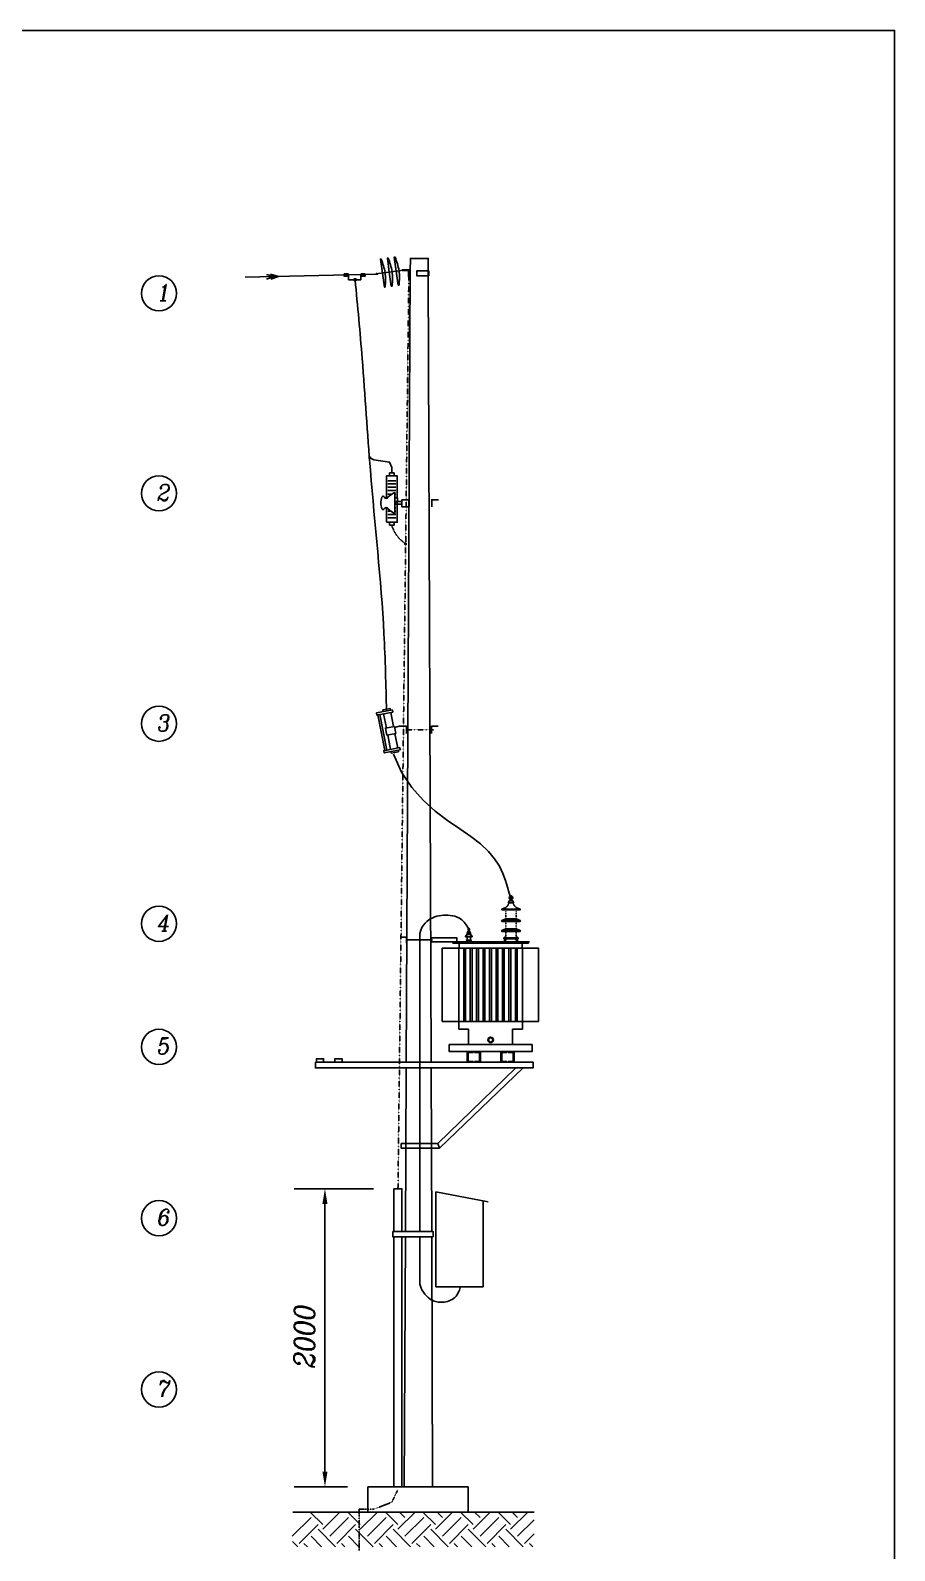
# Model space of a CAD drawing. Header units: inches. Extents: x -246336 to 136055, y -106871 to 69513.
# Drawn here: x -121886 to -116599, y -63127 to -53832 of the extents above; entities that cross this region are included whole.
import ezdxf

# ---------------------------------------------------------------- set-up
doc = ezdxf.new("R2010")
doc.units = ezdxf.units.IN
doc.header["$MEASUREMENT"] = 0
doc.linetypes.add('DASHDOTX2', pattern=[2, 1, -0.5, 0, -0.5])
doc.layers.add('XA-TT1', color=7, linetype='Continuous')
doc.styles.add('COM2', font='complex.shx', dxfattribs={"width": 0.9, "oblique": 10, "height": 2})

msp = doc.modelspace()

# ---------------------------------------------------------------- linework, layer by layer
at = {"color": 7, "linetype": 'Continuous'}
msp.add_line((-119589.403, -55295.24), (-119770.708, -55320.425), dxfattribs=at)
at = {"color": 14}
for p, q in [((-119001.825, -59204.247), (-118976.874, -59193.879)), ((-118889.325, -59204.247), (-119001.825, -59204.247)), ((-118889.325, -59209.872), (-119001.825, -59209.872)), ((-118960.637, -59167.136), (-118930.513, -59167.136)), ((-118889.325, -59204.247), (-118914.276, -59193.879)), ((-119001.825, -59274.739), (-118976.874, -59264.37)), ((-118889.325, -59274.739), (-119001.825, -59274.739)), ((-118889.325, -59280.364), (-119001.825, -59280.364)), ((-118976.874, -59264.37), (-118914.276, -59264.37)), ((-118889.325, -59274.739), (-118914.276, -59264.37)), ((-119223.206, -59371.431), (-119213.226, -59358.667)), ((-119223.206, -59371.431), (-119183.831, -59371.431)), ((-119223.206, -59373.681), (-119183.831, -59373.681)), ((-119213.226, -59347.866), (-119209.544, -59343.304)), ((-119213.226, -59358.667), (-119213.226, -59347.866)), ((-119213.226, -59347.866), (-119193.812, -59347.866)), ((-119193.812, -59358.667), (-119213.226, -59358.667)), ((-119213.226, -59394.296), (-119213.226, -59373.681)), ((-119197.494, -59343.304), (-119209.544, -59343.304)), ((-119193.812, -59347.866), (-119197.494, -59343.304)), ((-119193.812, -59358.667), (-119193.812, -59347.866)), ((-119183.831, -59371.431), (-119193.812, -59358.667)), ((-119193.812, -59394.296), (-119193.812, -59373.681)), ((-119001.825, -59336.315), (-118976.874, -59325.946)), ((-118889.325, -59336.315), (-119001.825, -59336.315)), ((-118889.325, -59341.94), (-119001.825, -59341.94)), ((-118986.977, -59379.817), (-118980.226, -59379.817)), ((-118986.977, -59385.442), (-118980.226, -59385.442)), ((-118986.203, -59377.6), (-118981, -59377.6)), ((-118986.203, -59387.659), (-118981, -59387.659)), ((-118980.226, -59377.928), (-118981, -59377.6)), ((-118980.226, -59387.331), (-118981, -59387.659)), ((-118980.226, -59379.817), (-118980.226, -59377.928)), ((-118980.226, -59385.442), (-118980.226, -59387.331)), ((-118976.874, -59325.946), (-118914.276, -59325.946)), ((-118889.325, -59336.315), (-118914.276, -59325.946)), ((-118910.924, -59377.928), (-118910.15, -59377.6)), ((-118910.924, -59379.817), (-118910.924, -59377.928)), ((-118904.172, -59379.817), (-118910.924, -59379.817)), ((-118910.924, -59385.442), (-118910.924, -59387.331)), ((-118904.172, -59385.442), (-118910.924, -59385.442)), ((-118910.924, -59387.331), (-118910.15, -59387.659))]:
    msp.add_line(p, q, dxfattribs=at)
at = {"color": 14, "linetype": 'DASHDOTX2', "ltscale": 5}
for p, q in [((-118976.874, -59264.37), (-118976.874, -59209.872)), ((-118914.276, -59264.37), (-118914.276, -59209.872)), ((-118976.874, -59325.946), (-118976.874, -59280.364)), ((-118914.276, -59325.946), (-118914.276, -59280.364)), ((-118976.874, -59379.817), (-118976.874, -59341.94)), ((-118976.874, -59403.948), (-118976.874, -59385.442)), ((-118914.276, -59379.817), (-118914.276, -59341.94)), ((-118914.276, -59403.948), (-118914.276, -59385.442))]:
    msp.add_line(p, q, dxfattribs=at)
at = {"color": 2}
for p, q in [((-118956.795, -59133.204), (-118956.795, -59137.323)), ((-118934.355, -59133.204), (-118956.795, -59133.204)), ((-118934.355, -59137.323), (-118956.795, -59137.323)), ((-118934.355, -59154.625), (-118956.795, -59154.625)), ((-118954.014, -59128.482), (-118952.08, -59127.661)), ((-118954.014, -59133.204), (-118954.014, -59128.482)), ((-118954.014, -59142.045), (-118954.014, -59137.323)), ((-118954.014, -59142.045), (-118952.08, -59142.867)), ((-118954.014, -59149.902), (-118952.08, -59149.081)), ((-118954.014, -59154.625), (-118954.014, -59149.902)), ((-118939.07, -59127.661), (-118952.08, -59127.661)), ((-118939.07, -59142.867), (-118952.08, -59142.867)), ((-118939.07, -59149.081), (-118952.08, -59149.081)), ((-118949.795, -59124.6), (-118948.985, -59123.789)), ((-118949.792, -59127.661), (-118949.792, -59124.6)), ((-118941.354, -59124.6), (-118949.792, -59124.6)), ((-118949.792, -59133.204), (-118949.792, -59128.482)), ((-118949.792, -59133.204), (-118949.792, -59128.482)), ((-118949.792, -59137.323), (-118949.792, -59142.045)), ((-118949.792, -59142.045), (-118949.792, -59137.323)), ((-118949.792, -59149.081), (-118949.792, -59142.867)), ((-118949.792, -59154.625), (-118949.792, -59149.902)), ((-118942.165, -59123.789), (-118948.985, -59123.789)), ((-118948.985, -59123.789), (-118948.985, -59127.661)), ((-118941.354, -59124.6), (-118942.165, -59123.789)), ((-118942.165, -59123.789), (-118942.165, -59127.661)), ((-118941.354, -59127.661), (-118941.354, -59124.6)), ((-118941.354, -59133.204), (-118941.354, -59128.482)), ((-118941.354, -59133.204), (-118941.354, -59128.482)), ((-118941.354, -59142.045), (-118941.354, -59137.323)), ((-118941.354, -59137.323), (-118941.354, -59142.045)), ((-118941.354, -59149.081), (-118941.354, -59142.867)), ((-118941.354, -59154.625), (-118941.354, -59149.902)), ((-118937.136, -59128.482), (-118939.07, -59127.661)), ((-118937.136, -59142.045), (-118939.07, -59142.867)), ((-118937.136, -59149.902), (-118939.07, -59149.081)), ((-118937.136, -59133.204), (-118937.136, -59128.482)), ((-118937.136, -59142.045), (-118937.136, -59137.323)), ((-118937.136, -59154.625), (-118937.136, -59149.902)), ((-118934.355, -59133.204), (-118934.355, -59137.323)), ((-119208.007, -59327.811), (-119208.007, -59329.458)), ((-119208.007, -59327.811), (-119199.031, -59327.811)), ((-119208.007, -59329.458), (-119199.031, -59329.458)), ((-119208.007, -59338.3), (-119199.031, -59338.3)), ((-119206.895, -59325.922), (-119206.121, -59325.593)), ((-119206.895, -59327.811), (-119206.895, -59325.922)), ((-119206.895, -59331.347), (-119206.895, -59329.458)), ((-119206.895, -59331.347), (-119206.121, -59331.676)), ((-119206.895, -59336.411), (-119206.121, -59336.082)), ((-119206.895, -59338.3), (-119206.895, -59336.411)), ((-119206.121, -59325.593), (-119200.917, -59325.593)), ((-119206.121, -59331.676), (-119200.917, -59331.676)), ((-119206.121, -59336.082), (-119200.917, -59336.082)), ((-119205.207, -59324.369), (-119204.883, -59324.045)), ((-119205.207, -59325.593), (-119205.207, -59324.369)), ((-119205.207, -59324.369), (-119201.832, -59324.369)), ((-119205.207, -59327.811), (-119205.207, -59325.922)), ((-119205.207, -59327.811), (-119205.207, -59325.922)), ((-119205.207, -59331.347), (-119205.207, -59329.458)), ((-119205.207, -59329.458), (-119205.207, -59331.347)), ((-119205.207, -59336.082), (-119205.207, -59331.676)), ((-119205.207, -59338.3), (-119205.207, -59336.411)), ((-119204.883, -59324.045), (-119204.883, -59325.593)), ((-119204.883, -59324.045), (-119202.155, -59324.045)), ((-119202.155, -59324.045), (-119202.155, -59325.593)), ((-119201.831, -59324.369), (-119202.155, -59324.045)), ((-119201.832, -59325.593), (-119201.832, -59324.369)), ((-119201.832, -59327.811), (-119201.832, -59325.922)), ((-119201.832, -59327.811), (-119201.832, -59325.922)), ((-119201.832, -59331.347), (-119201.832, -59329.458)), ((-119201.832, -59329.458), (-119201.832, -59331.347)), ((-119201.832, -59336.082), (-119201.832, -59331.676)), ((-119201.832, -59338.3), (-119201.832, -59336.411)), ((-119200.143, -59325.922), (-119200.917, -59325.593)), ((-119200.143, -59331.347), (-119200.917, -59331.676)), ((-119200.143, -59336.411), (-119200.917, -59336.082)), ((-119200.143, -59327.811), (-119200.143, -59325.922)), ((-119200.143, -59331.347), (-119200.143, -59329.458)), ((-119200.143, -59338.3), (-119200.143, -59336.411)), ((-119199.031, -59327.811), (-119199.031, -59329.458))]:
    msp.add_line(p, q, dxfattribs=at)
at = {"color": 7}
for p, q in [((-119218.519, -59394.296), (-119218.519, -59396.546)), ((-119218.519, -59394.296), (-119188.519, -59394.296)), ((-119218.519, -59396.546), (-119188.519, -59396.546)), ((-119217.267, -59393.54), (-119216.958, -59393.409)), ((-119217.267, -59394.296), (-119217.267, -59393.54)), ((-119217.267, -59394.296), (-119214.567, -59394.296)), ((-119217.267, -59396.546), (-119214.567, -59396.546)), ((-119217.267, -59396.546), (-119217.267, -59397.301)), ((-119216.958, -59393.409), (-119214.876, -59393.409)), ((-119216.592, -59392.991), (-119216.512, -59392.911)), ((-119216.592, -59392.991), (-119215.242, -59392.991)), ((-119216.592, -59392.991), (-119216.592, -59393.409)), ((-119216.592, -59394.296), (-119216.592, -59393.54)), ((-119216.592, -59396.546), (-119216.592, -59397.301)), ((-119216.592, -59396.546), (-119216.592, -59397.301)), ((-119216.512, -59392.911), (-119215.322, -59392.911)), ((-119215.242, -59392.991), (-119215.322, -59392.911)), ((-119215.242, -59392.991), (-119215.242, -59393.409)), ((-119215.242, -59394.296), (-119215.242, -59393.54)), ((-119215.242, -59396.546), (-119215.242, -59397.301)), ((-119214.567, -59393.54), (-119214.876, -59393.409)), ((-119214.567, -59394.296), (-119214.567, -59393.54)), ((-119214.567, -59396.546), (-119214.567, -59397.301)), ((-119192.471, -59393.54), (-119192.162, -59393.409)), ((-119192.471, -59394.296), (-119192.471, -59393.54)), ((-119189.77, -59394.296), (-119192.471, -59394.296)), ((-119192.471, -59396.546), (-119192.471, -59397.301)), ((-119189.77, -59396.546), (-119192.471, -59396.546)), ((-119190.08, -59393.409), (-119192.162, -59393.409)), ((-119191.796, -59392.991), (-119191.716, -59392.911)), ((-119191.796, -59392.991), (-119191.796, -59393.409)), ((-119190.445, -59392.991), (-119191.796, -59392.991)), ((-119191.795, -59394.296), (-119191.795, -59393.54)), ((-119191.795, -59396.546), (-119191.795, -59397.301)), ((-119190.526, -59392.911), (-119191.716, -59392.911)), ((-119190.445, -59392.991), (-119190.526, -59392.911)), ((-119190.445, -59392.991), (-119190.445, -59393.409)), ((-119190.445, -59394.296), (-119190.445, -59393.54)), ((-119190.445, -59396.546), (-119190.445, -59397.301)), ((-119190.445, -59396.546), (-119190.445, -59397.301)), ((-119189.77, -59393.54), (-119190.08, -59393.409)), ((-119189.77, -59394.296), (-119189.77, -59393.54)), ((-119189.77, -59396.546), (-119189.77, -59397.301)), ((-119188.519, -59394.296), (-119188.519, -59396.546)), ((-119188.519, -59394.296), (-119188.519, -59396.546)), ((-118990.106, -59379.817), (-118990.106, -59385.442)), ((-118990.106, -59379.817), (-118990.106, -59385.442)), ((-118901.043, -59379.817), (-118990.106, -59379.817)), ((-118901.043, -59385.442), (-118990.106, -59385.442)), ((-118986.977, -59377.928), (-118986.203, -59377.6)), ((-118986.977, -59379.817), (-118986.977, -59377.928)), ((-118986.977, -59385.442), (-118986.977, -59387.331)), ((-118986.977, -59387.331), (-118986.203, -59387.659)), ((-118985.29, -59376.556), (-118985.089, -59376.356)), ((-118985.29, -59376.556), (-118981.913, -59376.556)), ((-118985.29, -59376.556), (-118985.29, -59377.6)), ((-118985.29, -59379.817), (-118985.29, -59377.928)), ((-118985.29, -59385.442), (-118985.29, -59387.331)), ((-118985.29, -59385.442), (-118985.29, -59387.331)), ((-118985.29, -59387.659), (-118985.29, -59403.948)), ((-118985.089, -59376.356), (-118982.114, -59376.356)), ((-118981.913, -59376.556), (-118982.114, -59376.356)), ((-118981.915, -59379.817), (-118981.915, -59377.928)), ((-118981.915, -59385.442), (-118981.915, -59387.331)), ((-118981.913, -59376.556), (-118981.913, -59377.6)), ((-118981.913, -59387.659), (-118981.913, -59403.948)), ((-118904.946, -59377.6), (-118910.15, -59377.6)), ((-118904.946, -59387.659), (-118910.15, -59387.659)), ((-118909.236, -59376.556), (-118909.036, -59376.356)), ((-118905.86, -59376.556), (-118909.236, -59376.556)), ((-118909.236, -59376.556), (-118909.236, -59377.6)), ((-118909.236, -59387.659), (-118909.236, -59403.948)), ((-118909.235, -59379.817), (-118909.235, -59377.928)), ((-118909.235, -59385.442), (-118909.235, -59387.331)), ((-118906.061, -59376.356), (-118909.036, -59376.356)), ((-118905.86, -59376.556), (-118906.061, -59376.356)), ((-118905.86, -59376.556), (-118905.86, -59377.6)), ((-118905.86, -59379.817), (-118905.86, -59377.928)), ((-118905.86, -59385.442), (-118905.86, -59387.331)), ((-118905.86, -59385.442), (-118905.86, -59387.331)), ((-118905.86, -59387.659), (-118905.86, -59403.948)), ((-118904.172, -59377.928), (-118904.946, -59377.6)), ((-118904.172, -59387.331), (-118904.946, -59387.659)), ((-118904.172, -59379.817), (-118904.172, -59377.928)), ((-118904.172, -59385.442), (-118904.172, -59387.331)), ((-118901.043, -59379.817), (-118901.043, -59385.442)), ((-119262.811, -59443.862), (-119262.811, -59413.825)), ((-119217.267, -59397.301), (-119216.958, -59397.433)), ((-119216.958, -59397.433), (-119214.876, -59397.433)), ((-119216.592, -59397.433), (-119216.592, -59403.948)), ((-119215.242, -59397.433), (-119215.242, -59403.948)), ((-119214.567, -59397.301), (-119214.876, -59397.433)), ((-119213.226, -59403.948), (-119193.812, -59403.948)), ((-119192.471, -59397.301), (-119192.162, -59397.433)), ((-119190.08, -59397.433), (-119192.162, -59397.433)), ((-119191.796, -59397.433), (-119191.796, -59403.948)), ((-119190.445, -59397.433), (-119190.445, -59403.948)), ((-119189.77, -59397.301), (-119190.08, -59397.433)), ((-118877.525, -59443.862), (-118877.525, -59413.825))]:
    msp.add_line(p, q, dxfattribs=at)
at = {"color": 7, "linetype": 'DASHDOTX2', "ltscale": 5}
for p, q in [((-119213.226, -59403.948), (-119213.226, -59396.546)), ((-119193.812, -59403.948), (-119193.812, -59396.546))]:
    msp.add_line(p, q, dxfattribs=at)
at = {"color": 4}
for p, q in [((-119265.309, -59939.653), (-119265.309, -59443.862)), ((-118875.026, -59939.653), (-118875.026, -59443.862)), ((-119367.147, -59892.859), (-118777.296, -59892.859)), ((-119265.309, -59939.653), (-119204.624, -59939.653)), ((-119204.624, -60033.484), (-119204.624, -59939.653)), ((-118935.711, -60033.484), (-118935.711, -59939.653)), ((-118935.711, -59939.653), (-118875.026, -59939.653)), ((-119204.624, -60033.484), (-118935.711, -60033.484))]:
    msp.add_line(p, q, dxfattribs=at)
at = {"color": 0}
for p, q in [((-120284.047, -63039.774), (-120169.142, -62924.869)), ((-120097.327, -62967.958), (-120173.877, -62891.407)), ((-120097.327, -62996.684), (-119992.049, -62891.407)), ((-120054.237, -63039.774), (-119939.332, -62924.869)), ((-119867.517, -62967.958), (-119944.068, -62891.407)), ((-119867.517, -62996.684), (-119762.24, -62891.407)), ((-119824.428, -63039.774), (-119709.523, -62924.869)), ((-119637.707, -62967.958), (-119714.258, -62891.407)), ((-119637.707, -62996.684), (-119532.43, -62891.407)), ((-119594.618, -62924.869), (-119628.079, -62891.407)), ((-119594.618, -63039.774), (-119479.713, -62924.869)), ((-119407.897, -62967.958), (-119484.448, -62891.407)), ((-119407.897, -62996.684), (-119302.62, -62891.407)), ((-119364.808, -62924.869), (-119398.27, -62891.407)), ((-119364.808, -63039.774), (-119249.903, -62924.869)), ((-119178.088, -62967.958), (-119254.639, -62891.407)), ((-119178.088, -62996.684), (-119072.811, -62891.407)), ((-119134.998, -62924.869), (-119168.46, -62891.407)), ((-119134.998, -63039.774), (-119020.094, -62924.869)), ((-118948.278, -62967.958), (-119024.829, -62891.407)), ((-118948.278, -62996.684), (-118843.001, -62891.407)), ((-118905.189, -62924.869), (-118938.65, -62891.407)), ((-120240.958, -63082.863), (-120126.053, -62967.958)), ((-120019.228, -63103.509), (-120126.053, -62996.684)), ((-120011.148, -63082.863), (-119896.243, -62967.958)), ((-119789.418, -63103.509), (-119896.243, -62996.684)), ((-119781.338, -63082.863), (-119666.433, -62967.958)), ((-119559.609, -63103.509), (-119666.433, -62996.684)), ((-119551.529, -63082.863), (-119436.624, -62967.958)), ((-119329.799, -63103.509), (-119436.624, -62996.684)), ((-119321.719, -63082.863), (-119206.814, -62967.958)), ((-119099.989, -63103.509), (-119206.814, -62996.684)), ((-119091.909, -63082.863), (-118977.004, -62967.958)), ((-118870.18, -63103.509), (-118977.004, -62996.684)), ((-118905.189, -63039.774), (-118803.738, -62938.323)), ((-120249.038, -63103.509), (-120281.385, -63071.162)), ((-120191.585, -63103.509), (-120212.231, -63082.863)), ((-120105.407, -63103.509), (-120169.142, -63039.774)), ((-119961.776, -63103.509), (-119982.422, -63082.863)), ((-119875.597, -63103.509), (-119939.332, -63039.774)), ((-119731.966, -63103.509), (-119752.612, -63082.863)), ((-119645.787, -63103.509), (-119709.523, -63039.774)), ((-119502.156, -63103.509), (-119522.802, -63082.863)), ((-119415.978, -63103.509), (-119479.713, -63039.774)), ((-119272.347, -63103.509), (-119292.993, -63082.863)), ((-119186.168, -63103.509), (-119249.903, -63039.774)), ((-119042.537, -63103.509), (-119063.183, -63082.863)), ((-118956.358, -63103.509), (-119020.094, -63039.774)), ((-118862.099, -63082.863), (-118803.738, -63024.501)), ((-118812.727, -63103.509), (-118833.373, -63082.863))]:
    msp.add_line(p, q, dxfattribs=at)
msp.add_lwpolyline([(-138634.553, -53831.699), (-116598.638, -53831.699), (-116598.638, -69482.887), (-138634.553, -69482.887)], close=True)
at = {"color": 7, "linetype": 'Continuous'}
for points in [[(-119715.772, -55313.436, 0.05214235), (-119740.25, -55229.499), (-119744.851, -55230.153), (-119732.668, -55315.838)], [(-119673.103, -55307.369, 0.05214235), (-119697.581, -55223.432), (-119702.182, -55224.086), (-119689.999, -55309.771)], [(-119630.433, -55301.302, 0.05214235), (-119654.911, -55217.365), (-119659.513, -55218.019), (-119647.33, -55303.704)], [(-119630.433, -55301.302, -0.05214235), (-119630.545, -55388.735), (-119635.146, -55389.389), (-119647.33, -55303.704)], [(-119715.772, -55313.436, -0.05214235), (-119715.883, -55400.869), (-119720.485, -55401.523), (-119732.668, -55315.838)], [(-119673.103, -55307.369, -0.05214235), (-119673.214, -55394.802), (-119677.816, -55395.456), (-119689.999, -55309.771)]]:
    msp.add_lwpolyline(points, format="xyb", dxfattribs=at)
at = {"color": 7, "linetype": 'Continuous', "const_width": 5.172}
msp.add_lwpolyline([(-119771.956, -55319.136, 1), (-119763.336, -55319.136, 1)], format="xyb", close=True, dxfattribs=at)
at = {"color": 14}
for points in [[(-119001.825, -59204.247, 0.31358049), (-119001.825, -59209.872, 4.32231778)], [(-118889.325, -59204.247, -0.31358049), (-118889.325, -59209.872, -4.32231778)], [(-119001.825, -59274.739, 0.31358049), (-119001.825, -59280.364, 4.32231778)], [(-118889.325, -59274.739, -0.31358049), (-118889.325, -59280.364, -4.32231778)], [(-119223.206, -59371.431, 0.31358049), (-119223.206, -59373.681, 4.32231778)], [(-119183.831, -59371.431, -0.31358049), (-119183.831, -59373.681, -4.32231778)], [(-119001.825, -59336.315, 0.31358049), (-119001.825, -59341.94, 4.32231778)], [(-118889.325, -59336.315, -0.31358049), (-118889.325, -59341.94, -4.32231778)]]:
    msp.add_lwpolyline(points, format="xyb", dxfattribs=at)
for points in [[(-118958.97, -59167.157), (-118959.677, -59169.616), (-118960.326, -59171.685), (-118960.925, -59173.417), (-118961.479, -59174.863), (-118961.995, -59176.073), (-118962.48, -59177.101), (-118962.941, -59177.997), (-118963.384, -59178.812), (-118963.816, -59179.59), (-118964.243, -59180.345), (-118964.671, -59181.08), (-118965.106, -59181.8), (-118965.555, -59182.51), (-118966.023, -59183.215), (-118966.517, -59183.919), (-118967.042, -59184.627), (-118967.613, -59185.35), (-118968.271, -59186.12), (-118969.068, -59186.976), (-118970.052, -59187.956), (-118971.275, -59189.097), (-118972.786, -59190.439), (-118974.636, -59192.021), (-118976.874, -59193.879)], [(-118960.637, -59167.136), (-118960.504, -59165.428), (-118960.38, -59163.969), (-118960.261, -59162.727), (-118960.145, -59161.671), (-118960.027, -59160.77), (-118959.904, -59159.991), (-118959.772, -59159.304), (-118959.627, -59158.677), (-118959.465, -59158.083), (-118959.273, -59157.517), (-118959.039, -59156.976), (-118958.751, -59156.461), (-118958.395, -59155.969), (-118957.959, -59155.5), (-118957.43, -59155.052), (-118956.795, -59154.625)], [(-118930.513, -59167.136), (-118930.646, -59165.428), (-118930.77, -59163.969), (-118930.888, -59162.727), (-118931.004, -59161.671), (-118931.122, -59160.77), (-118931.245, -59159.991), (-118931.378, -59159.304), (-118931.522, -59158.677), (-118931.685, -59158.083), (-118931.877, -59157.517), (-118932.111, -59156.976), (-118932.399, -59156.461), (-118932.755, -59155.969), (-118933.191, -59155.5), (-118933.72, -59155.052), (-118934.355, -59154.625)], [(-118932.179, -59167.157), (-118931.472, -59169.616), (-118930.823, -59171.685), (-118930.225, -59173.417), (-118929.671, -59174.863), (-118929.155, -59176.073), (-118928.669, -59177.101), (-118928.208, -59177.997), (-118927.765, -59178.812), (-118927.334, -59179.59), (-118926.907, -59180.345), (-118926.479, -59181.08), (-118926.043, -59181.8), (-118925.595, -59182.51), (-118925.127, -59183.215), (-118924.633, -59183.919), (-118924.108, -59184.627), (-118923.537, -59185.35), (-118922.879, -59186.12), (-118922.082, -59186.976), (-118921.097, -59187.956), (-118919.874, -59189.097), (-118918.363, -59190.439), (-118916.514, -59192.021), (-118914.276, -59193.879)], [(-119209.544, -59343.304), (-119209.49, -59342.621), (-119209.441, -59342.037), (-119209.394, -59341.541), (-119209.347, -59341.118), (-119209.3, -59340.758), (-119209.251, -59340.446), (-119209.198, -59340.171), (-119209.14, -59339.92), (-119209.075, -59339.683), (-119208.998, -59339.456), (-119208.905, -59339.24), (-119208.789, -59339.034), (-119208.647, -59338.837), (-119208.472, -59338.65), (-119208.261, -59338.471), (-119208.007, -59338.3)], [(-119197.494, -59343.304), (-119197.547, -59342.621), (-119197.597, -59342.037), (-119197.644, -59341.541), (-119197.691, -59341.118), (-119197.738, -59340.758), (-119197.787, -59340.446), (-119197.84, -59340.171), (-119197.898, -59339.92), (-119197.963, -59339.683), (-119198.04, -59339.456), (-119198.133, -59339.24), (-119198.249, -59339.034), (-119198.391, -59338.837), (-119198.565, -59338.65), (-119198.777, -59338.471), (-119199.031, -59338.3)]]:
    msp.add_lwpolyline(points, dxfattribs=at)
at = {"color": 4}
for points in [[(-119367.147, -59892.859), (-119367.147, -59443.862), (-119199.962, -59443.862)], [(-118777.296, -59892.859), (-118777.296, -59443.862), (-119265.309, -59443.862)]]:
    msp.add_lwpolyline(points, dxfattribs=at)
msp.add_lwpolyline([(-118940.373, -59413.825), (-118843.443, -59413.825, 0.41421356), (-118836.411, -59406.794), (-118836.411, -59403.948), (-119303.924, -59403.948), (-119303.924, -59406.794, 0.41421356), (-119296.893, -59413.825), (-118940.373, -59413.825)], format="xyb", dxfattribs=at)
for points in [[(-119234.786, -59892.859), (-119234.786, -59443.862), (-119223.477, -59443.862), (-119223.477, -59892.859)], [(-119195.276, -59892.859), (-119195.276, -59443.862), (-119183.968, -59443.862), (-119183.968, -59892.859)], [(-119155.767, -59892.859), (-119155.767, -59443.862), (-119144.459, -59443.862), (-119144.459, -59892.859)], [(-119116.258, -59892.859), (-119116.258, -59443.862), (-119104.949, -59443.862), (-119104.949, -59892.859)], [(-119076.748, -59892.859), (-119076.748, -59443.862), (-119065.44, -59443.862), (-119065.44, -59892.859)], [(-119037.239, -59892.859), (-119037.239, -59443.862), (-119025.931, -59443.862), (-119025.931, -59892.859)], [(-118997.73, -59892.859), (-118997.73, -59443.862), (-118986.421, -59443.862), (-118986.421, -59892.859)], [(-118958.22, -59892.859), (-118958.22, -59443.862), (-118946.912, -59443.862), (-118946.912, -59892.859)], [(-118918.711, -59892.859), (-118918.711, -59443.862), (-118907.403, -59443.862), (-118907.403, -59892.859)], [(-119070.168, -60033.484), (-118817.043, -60033.484), (-118817.043, -60075.672), (-119323.293, -60075.672), (-119323.293, -60033.484)]]:
    msp.add_lwpolyline(points, close=True, dxfattribs=at)
for radius in [16.859, 12.97]:
    msp.add_circle((-119070.168, -60004.375), radius, dxfattribs=at)
at = {"color": 2}
for centre, radius, start, end in [((-118951.905, -59130.761), 3.105, 47.2152204, 93.227031), ((-118951.905, -59139.766), 3.105, 266.772969, 312.7847796), ((-118951.905, -59152.182), 3.105, 47.2152204, 93.227031), ((-118945.573, -59138.905), 11.244, 67.964255, 112.035745), ((-118945.573, -59131.622), 11.244, 247.964255, 292.035745), ((-118945.573, -59160.326), 11.244, 67.964255, 112.035745), ((-118939.245, -59130.761), 3.105, 86.772969, 132.7847796), ((-118939.245, -59139.766), 3.105, 227.2152204, 273.227031), ((-118939.245, -59152.182), 3.105, 86.772969, 132.7847796), ((-119206.051, -59326.834), 1.242, 47.2152204, 93.227031), ((-119206.051, -59330.436), 1.242, 266.772969, 312.7847796), ((-119206.051, -59337.322), 1.242, 47.2152204, 93.227031), ((-119203.52, -59330.091), 4.498, 67.964255, 112.035745), ((-119203.52, -59327.178), 4.498, 247.964255, 292.035745), ((-119203.52, -59340.58), 4.498, 67.964255, 112.035745), ((-119200.987, -59326.834), 1.242, 86.772969, 132.7847796), ((-119200.987, -59330.436), 1.242, 227.2152204, 273.227031), ((-119200.987, -59337.322), 1.242, 86.772969, 132.7847796)]:
    msp.add_arc(centre, radius, start, end, dxfattribs=at)
at = {"color": 7}
for centre, radius, start, end in [((-119216.93, -59393.905), 0.497, 47.2152204, 93.227031), ((-119215.917, -59395.208), 1.799, 67.964255, 112.035745), ((-119214.904, -59393.905), 0.497, 86.772969, 132.7847796), ((-119192.134, -59393.905), 0.497, 47.2152204, 93.227031), ((-119191.12, -59395.208), 1.799, 67.964255, 112.035745), ((-119190.108, -59393.905), 0.497, 86.772969, 132.7847796), ((-118986.133, -59378.84), 1.242, 47.2152204, 93.227031), ((-118986.133, -59386.419), 1.242, 266.772969, 312.7847796), ((-118983.602, -59382.097), 4.498, 67.964255, 112.035745), ((-118983.602, -59383.162), 4.498, 247.964255, 292.035745), ((-118910.08, -59378.84), 1.242, 47.2152204, 93.227031), ((-118910.08, -59386.419), 1.242, 266.772969, 312.7847796), ((-118907.547, -59382.097), 4.498, 67.964255, 112.035745), ((-118907.547, -59383.162), 4.498, 247.964255, 292.035745), ((-118905.016, -59378.84), 1.242, 86.772969, 132.7847796), ((-118905.016, -59386.419), 1.242, 227.2152204, 273.227031), ((-119216.93, -59396.936), 0.497, 266.772969, 312.7847796), ((-119215.917, -59395.633), 1.799, 247.964255, 292.035745), ((-119214.904, -59396.936), 0.497, 227.2152204, 273.227031), ((-119192.134, -59396.936), 0.497, 266.772969, 312.7847796), ((-119191.12, -59395.633), 1.799, 247.964255, 292.035745), ((-119190.108, -59396.936), 0.497, 227.2152204, 273.227031)]:
    msp.add_arc(centre, radius, start, end, dxfattribs=at)
at = {"color": 14}
for centre, start, end in [((-118981.069, -59378.84), 86.772969, 132.7847796), ((-118981.069, -59386.419), 227.2152204, 273.227031)]:
    msp.add_arc(centre, 1.242, start, end, dxfattribs=at)
at = {"layer": 'XA-TT1', "color": 7}
for p, q in [((-119645.916, -55312.767), (-119645.916, -55308.392)), ((-119699.144, -56584.978), (-119649.934, -56584.978)), ((-119699.144, -56604.956), (-119649.934, -56604.956)), ((-119699.144, -56624.934), (-119649.934, -56624.934)), ((-119699.144, -56644.913), (-119649.934, -56644.913)), ((-119699.144, -56666.83), (-119675.038, -56666.83)), ((-119699.144, -56686.808), (-119698.827, -56686.808)), ((-119655.752, -56666.83), (-119649.934, -56666.83)), ((-119655.752, -56686.808), (-119649.934, -56686.808)), ((-119699.144, -56770.991), (-119681, -56770.991)), ((-119699.144, -56792.444), (-119649.934, -56792.444)), ((-119655.752, -56712.928), (-119613.895, -56712.928)), ((-119655.752, -56726.765), (-119649.934, -56726.765)), ((-119655.752, -56729.178), (-119613.895, -56729.178)), ((-119655.752, -56751.013), (-119649.934, -56751.013)), ((-119655.752, -56770.991), (-119649.934, -56770.991)), ((-119613.895, -56712.928), (-119613.895, -56729.178)), ((-119699.144, -56812.423), (-119649.934, -56812.423)), ((-119650.235, -58130.163), (-119658.574, -58087.215)), ((-119589.881, -59393.029), (-119425.65, -59393.029)), ((-119392.605, -60638.628), (-119383.624, -60665.555)), ((-119406.483, -60933.893), (-119084.663, -60993.535)), ((-120281.114, -62891.407), (-118803.738, -62891.407))]:
    msp.add_line(p, q, dxfattribs=at)
at = {"layer": 'XA-TT1', "color": 7, "linetype": 'Continuous'}
for p, q in [((-119786.428, -60914.274), (-120271.349, -60914.274)), ((-120083.849, -62643.511), (-120083.849, -61008.024)), ((-119945.826, -62737.261), (-120271.349, -62737.261))]:
    msp.add_line(p, q, dxfattribs=at)
at = {"layer": 'XA-TT1', "color": 7, "linetype": 'DASHDOTX2', "flags": 128}
for points in [[(-119570.16, -55294.77), (-119637.053, -60914.274)], [(-119420.034, -58107.413), (-119589.928, -58107.413)]]:
    msp.add_lwpolyline(points, dxfattribs=at)
at = {"layer": 'XA-TT1', "color": 7, "flags": 128}
for points in [[(-119611.081, -55294.77), (-119567.331, -55294.77), (-119567.331, -55338.52)], [(-119611.081, -55299.145), (-119571.706, -55299.145), (-119571.706, -55338.52)], [(-119567.877, -56546.788), (-119561.737, -55301.335)], [(-119561.737, -55301.335), (-119560.642, -55225.857), (-119451.767, -55225.857), (-119451.509, -55317.628)], [(-120395.402, -55337.114), (-120442.446, -55323.755)], [(-120395.402, -55337.114), (-120441.721, -55352.801)], [(-120368.99, -55336.456), (-120416.034, -55323.097)], [(-120368.99, -55336.456), (-120415.309, -55352.143)], [(-119970.809, -55331.934), (-119939.285, -55331.934), (-119939.285, -55356.442), (-119864.352, -55356.442), (-119864.352, -55331.934), (-119834.999, -55331.934)], [(-119451.509, -55317.628), (-119434.075, -60141.297)], [(-119809.636, -56444.759), (-119785.057, -56457.629), (-119688.241, -56471.603), (-119675.397, -56504.406), (-119673.97, -56537.209)], [(-119708.309, -56692.89), (-119708.309, -56555.88), (-119641.689, -56555.88), (-119641.689, -56690.011)], [(-119586.248, -60141.297), (-119567.877, -56546.788)], [(-119655.752, -56690.011), (-119640.746, -56690.011), (-119640.746, -56715.33), (-119655.752, -56715.33)], [(-119612.693, -56701.562), (-119571.294, -56701.562), (-119571.294, -56745.312)], [(-119612.693, -56701.562), (-119612.693, -56745.122), (-119571.294, -56745.122)], [(-119389.42, -56701.562), (-119430.819, -56701.562), (-119430.819, -56745.312)], [(-119708.309, -56838.823), (-119708.309, -56749.216)], [(-119641.689, -56765.449), (-119641.689, -56838.823), (-119708.309, -56838.823)], [(-119641.689, -56715.33), (-119641.689, -56838.823)], [(-119683.029, -57988.531), (-119685.088, -57977.923), (-119729.437, -57986.534), (-119727.377, -57997.142)], [(-119663.675, -58088.205), (-119680.454, -58001.791)], [(-119724.802, -58010.402), (-119708.024, -58096.816)], [(-119658.574, -58087.215), (-119713.51, -58097.881)], [(-119626.971, -58086.214), (-119657.606, -58094.325)], [(-119626.971, -58086.214), (-119585.573, -58086.214), (-119585.573, -58129.964)], [(-119391.059, -58086.214), (-119432.457, -58086.214), (-119432.457, -58129.964)], [(-119708.024, -58096.816), (-119713.51, -58097.881), (-119705.171, -58140.829), (-119699.685, -58139.764)], [(-119705.171, -58140.829), (-119650.235, -58130.163)], [(-119699.685, -58139.764), (-119682.504, -58228.25)], [(-119638.155, -58219.639), (-119655.336, -58131.153)], [(-119679.929, -58241.51), (-119678.09, -58250.982), (-119633.741, -58242.371)], [(-119633.741, -58242.371), (-119635.581, -58232.899)], [(-119620.555, -59375.799), (-119585.573, -59375.799), (-119585.573, -59412.768)], [(-120136.144, -60141.297), (-120136.144, -60119.909), (-120092.017, -60119.909), (-120092.017, -60141.297)], [(-120023.503, -60141.297), (-120023.503, -60119.909), (-119979.376, -60119.909), (-119979.376, -60141.297)], [(-119177.296, -60135.626), (-119177.296, -60141.297)], [(-119168.605, -60135.626), (-119168.605, -60141.297)], [(-118971.73, -60135.626), (-118971.73, -60141.297)], [(-118963.04, -60135.626), (-118963.04, -60141.297)], [(-119591.345, -61175.2), (-119586.415, -60175.263)], [(-119433.959, -60175.263), (-119430.543, -61175.2)], [(-118915.195, -60175.263), (-119392.605, -60638.628)], [(-118870.763, -60175.263), (-119383.624, -60665.555)], [(-119618.411, -60638.628), (-119618.411, -60665.555), (-119383.624, -60665.555)], [(-119392.605, -60638.628), (-119618.411, -60638.628)], [(-119661.428, -61175.2), (-119661.428, -60914.274), (-119612.678, -60914.274), (-119612.678, -61175.2)], [(-119406.483, -61513.743), (-119406.483, -60933.893)], [(-119116.558, -60987.624), (-119116.558, -61513.743), (-119406.483, -61513.743)], [(-119612.678, -61207.579), (-119612.678, -62737.261), (-119661.428, -62737.261)], [(-119661.428, -62737.261), (-119661.428, -61207.579)], [(-119599.046, -62737.261), (-119591.505, -61207.579)], [(-119430.432, -61207.579), (-119425.205, -62737.261)]]:
    msp.add_lwpolyline(points, dxfattribs=at)
for points in [[(-119448.835, -55331.912), (-119448.835, -55302.034), (-119522.277, -55302.034), (-119522.277, -55331.912)], [(-119966.146, -55319.262), (-119966.146, -55334.116), (-119942.248, -55334.116), (-119942.248, -55319.262)], [(-119837.491, -55319.262), (-119837.491, -55334.116), (-119861.389, -55334.116), (-119861.389, -55319.262)], [(-119689.641, -56555.88), (-119689.641, -56537.337), (-119660.423, -56537.337), (-119660.423, -56555.88)], [(-119689.641, -56857.366), (-119689.641, -56838.823), (-119660.423, -56838.823), (-119660.423, -56857.366)], [(-119668.535, -57999.477), (-119671.11, -57986.217), (-119768.748, -58005.175), (-119766.174, -58018.435)], [(-119705.109, -58232.639), (-119747.346, -58015.104), (-119760.109, -58017.582), (-119717.872, -58235.117)], [(-119626.237, -58217.325), (-119623.662, -58230.585), (-119721.301, -58249.543), (-119723.875, -58236.283)], [(-119434.165, -59403.948), (-119434.165, -59380.808), (-119276.292, -59380.808), (-119276.292, -59403.948)], [(-120141.766, -60141.297), (-120141.766, -60175.263), (-118810.974, -60175.263), (-118810.974, -60141.297)], [(-119668.988, -61175.2), (-119668.988, -61207.579), (-119422.259, -61207.579), (-119422.259, -61175.2)]]:
    msp.add_lwpolyline(points, close=True, dxfattribs=at)
at = {"layer": 'XA-TT1', "color": 1, "flags": 128}
for points in [[(-119760.116, -55321.272), (-120571.921, -55341.516)], [(-119665.405, -58257.245), (-119614.851, -58367.492), (-119553.024, -58460.631), (-119483.258, -58539.261), (-119408.882, -58605.983), (-119333.229, -58663.397), (-119259.63, -58714.102), (-119191.415, -58760.699), (-119131.916, -58805.788), (-119083.64, -58851.412), (-119045.799, -58897.391), (-119016.78, -58942.989), (-118994.969, -58987.469), (-118978.755, -59030.095), (-118966.524, -59070.129), (-118956.663, -59106.836), (-118947.561, -59139.478)], [(-119206.128, -59323.892), (-119219.286, -59301.508), (-119232.756, -59283.829), (-119246.48, -59270.269), (-119260.401, -59260.238), (-119274.458, -59253.149), (-119288.595, -59248.414), (-119302.752, -59245.445), (-119316.871, -59243.654), (-119330.9, -59242.563), (-119344.811, -59242.132), (-119358.584, -59242.43), (-119372.197, -59243.525), (-119385.629, -59245.489), (-119398.859, -59248.389), (-119411.866, -59252.295), (-119424.629, -59257.276), (-119437.105, -59263.419), (-119449.165, -59270.879), (-119460.657, -59279.829), (-119471.43, -59290.441), (-119481.333, -59302.888), (-119490.214, -59317.342), (-119497.923, -59333.977), (-119504.308, -59352.964)], [(-119504.308, -59352.964), (-119504.308, -61175.2)], [(-119504.308, -61207.579), (-119504.308, -61497.062)], [(-119254.337, -61513.743), (-119256.083, -61519.301), (-119258.477, -61526.413), (-119261.56, -61534.68), (-119265.375, -61543.703), (-119269.963, -61553.08), (-119275.368, -61562.412), (-119281.631, -61571.299), (-119288.795, -61579.341), (-119296.865, -61586.222), (-119305.693, -61591.959), (-119315.098, -61596.653), (-119324.895, -61600.407), (-119334.899, -61603.322), (-119344.929, -61605.498), (-119354.799, -61607.038), (-119364.327, -61608.043), (-119373.381, -61608.582), (-119382.044, -61608.599), (-119390.448, -61608.005), (-119398.729, -61606.71), (-119407.02, -61604.626), (-119415.457, -61601.664), (-119424.173, -61597.735), (-119433.303, -61592.75), (-119442.916, -61586.607), (-119452.824, -61579.147), (-119462.774, -61570.197), (-119472.514, -61559.585), (-119481.79, -61547.138), (-119490.35, -61532.684), (-119497.94, -61516.049), (-119504.308, -61497.062)]]:
    msp.add_lwpolyline(points, dxfattribs=at)
at = {"layer": 'XA-TT1', "color": 7, "flags": 128}
for points, const_width in [([(-119907.301, -55356.442, 1), (-119890.895, -55356.442, 1)], 7.031), ([(-119815.732, -56444.759, 1), (-119803.232, -56444.759, 1)], 6.25), ([(-119584.146, -56972.288, -1), (-119596.646, -56972.288, -1)], 6.25)]:
    msp.add_lwpolyline(points, format="xyb", close=True, dxfattribs=dict(at, const_width=const_width))
for points in [[(-119655.752, -56721.053), (-119655.752, -56658.444), (-119661.666, -56658.444, 0.06275237), (-119698.366, -56685.906, -0.62760733), (-119720.05, -56686.345, 0.73959746), (-119735.82, -56685.906, 0.0716891), (-119742.185, -56721.053)], [(-119655.752, -56721.053), (-119655.752, -56783.663), (-119661.666, -56783.663, -0.06275237), (-119698.366, -56756.201, 0.62760733), (-119720.05, -56755.761, -0.73959746), (-119735.82, -56756.201, -0.0716891), (-119742.185, -56721.053)]]:
    msp.add_lwpolyline(points, format="xyb", dxfattribs=at)
at = {"layer": 'XA-TT1', "color": 7, "linetype": 'DASHDOTX2', "ltscale": 0.3, "flags": 128}
msp.add_lwpolyline([(-119674.908, -56859.605), (-119667.966, -56878.698), (-119660.07, -56895.418), (-119651.539, -56909.934), (-119642.689, -56922.416), (-119633.838, -56933.032), (-119625.305, -56941.953), (-119617.408, -56949.345), (-119610.463, -56955.38), (-119604.717, -56960.22), (-119600.123, -56963.998), (-119596.562, -56966.844), (-119593.915, -56968.885), (-119592.063, -56970.25), (-119590.888, -56971.066), (-119590.27, -56971.462), (-119590.09, -56971.565)], dxfattribs=at)
at = {"layer": 'XA-TT1', "color": 4}
for points in [[(-119177.296, -60141.297), (-119213.605, -60141.297), (-119213.605, -60075.672), (-119177.296, -60075.672)], [(-119177.296, -60135.626), (-119207.934, -60135.626), (-119207.934, -60081.343), (-119177.296, -60081.343)], [(-119168.605, -60141.297), (-119132.296, -60141.297), (-119132.296, -60075.672), (-119168.605, -60075.672)], [(-119168.605, -60135.626), (-119137.967, -60135.626), (-119137.967, -60081.343), (-119168.605, -60081.343)], [(-118971.73, -60141.297), (-119008.039, -60141.297), (-119008.039, -60075.672), (-118971.73, -60075.672)], [(-118971.73, -60135.626), (-119002.368, -60135.626), (-119002.368, -60081.343), (-118971.73, -60081.343)], [(-118963.04, -60141.297), (-118926.731, -60141.297), (-118926.731, -60075.672), (-118963.04, -60075.672)], [(-118963.04, -60135.626), (-118932.402, -60135.626), (-118932.402, -60081.343), (-118963.04, -60081.343)]]:
    msp.add_lwpolyline(points, dxfattribs=at)
at = {"layer": 'XA-TT1', "color": 4, "flags": 128}
for points in [[(-119177.296, -60081.343), (-119177.296, -60075.672)], [(-119168.605, -60081.343), (-119168.605, -60075.672)], [(-118971.73, -60081.343), (-118971.73, -60075.672)], [(-118963.04, -60081.343), (-118963.04, -60075.672)]]:
    msp.add_lwpolyline(points, dxfattribs=at)
at = {"layer": 'XA-TT1', "flags": 128}
msp.add_lwpolyline([(-119820.826, -62737.261), (-119820.826, -62891.407), (-119207.925, -62891.407), (-119207.925, -62737.261)], close=True, dxfattribs=at)
at = {"layer": 'XA-TT1', "color": 2, "linetype": 'DASHDOTX2', "ltscale": 0.5, "flags": 128}
msp.add_lwpolyline([(-119637.108, -62752.613), (-119674.491, -62831.484), (-119782.487, -62872.995), (-119873.868, -62872.995), (-119873.868, -63127.045)], dxfattribs=at)
at = {"layer": 'XA-TT1', "color": 7}
for centre in [(-121099.192, -55439.497), (-121099.192, -56662.712), (-121099.192, -58071.264), (-121099.192, -59294.258), (-121099.192, -60047.071), (-121099.192, -61094.462), (-121099.192, -62141.854)]:
    msp.add_circle(centre, 107.606, dxfattribs=at)
at = {"layer": 'XA-TT1', "color": 1}
msp.add_spline([(-119899.098, -55356.442), (-119856.189, -55838.778), (-119806.186, -56521.428), (-119722.849, -57520.428), (-119707.353, -57992.723)], degree=3, dxfattribs=at)
at = {"layer": 'XA-TT1', "color": 7, "linetype": 'Continuous'}
for points in [[(-120099.474, -61008.024), (-120068.224, -61008.024), (-120083.849, -60914.274)], [(-120099.474, -62643.511), (-120068.224, -62643.511), (-120083.849, -62737.261)]]:
    msp.add_solid(points, dxfattribs=at)

# ---------------------------------------------------------------- texts
at = {"layer": 'XA-TT1', "color": 7, "style": 'COM2', "oblique": 10, "width": 0.9}
for s, p in [('1', (-121115.838, -55484.994)), ('2', (-121115.838, -56708.21)), ('3', (-121115.838, -58116.761)), ('4', (-121115.838, -59339.755)), ('5', (-121115.838, -60092.568)), ('6', (-121115.838, -61139.959)), ('7', (-121115.838, -62187.351))]:
    msp.add_text(s, height=100, dxfattribs=at).set_placement(p)
at = {"layer": 'XA-TT1', "color": 1, "insert": (-120208.849, -61825.768), "char_height": 125, "attachment_point": 5, "rotation": 90, "style": 'COM2'}
msp.add_mtext('\\A1;2000', dxfattribs=at)

doc.saveas('drawing.dxf')
